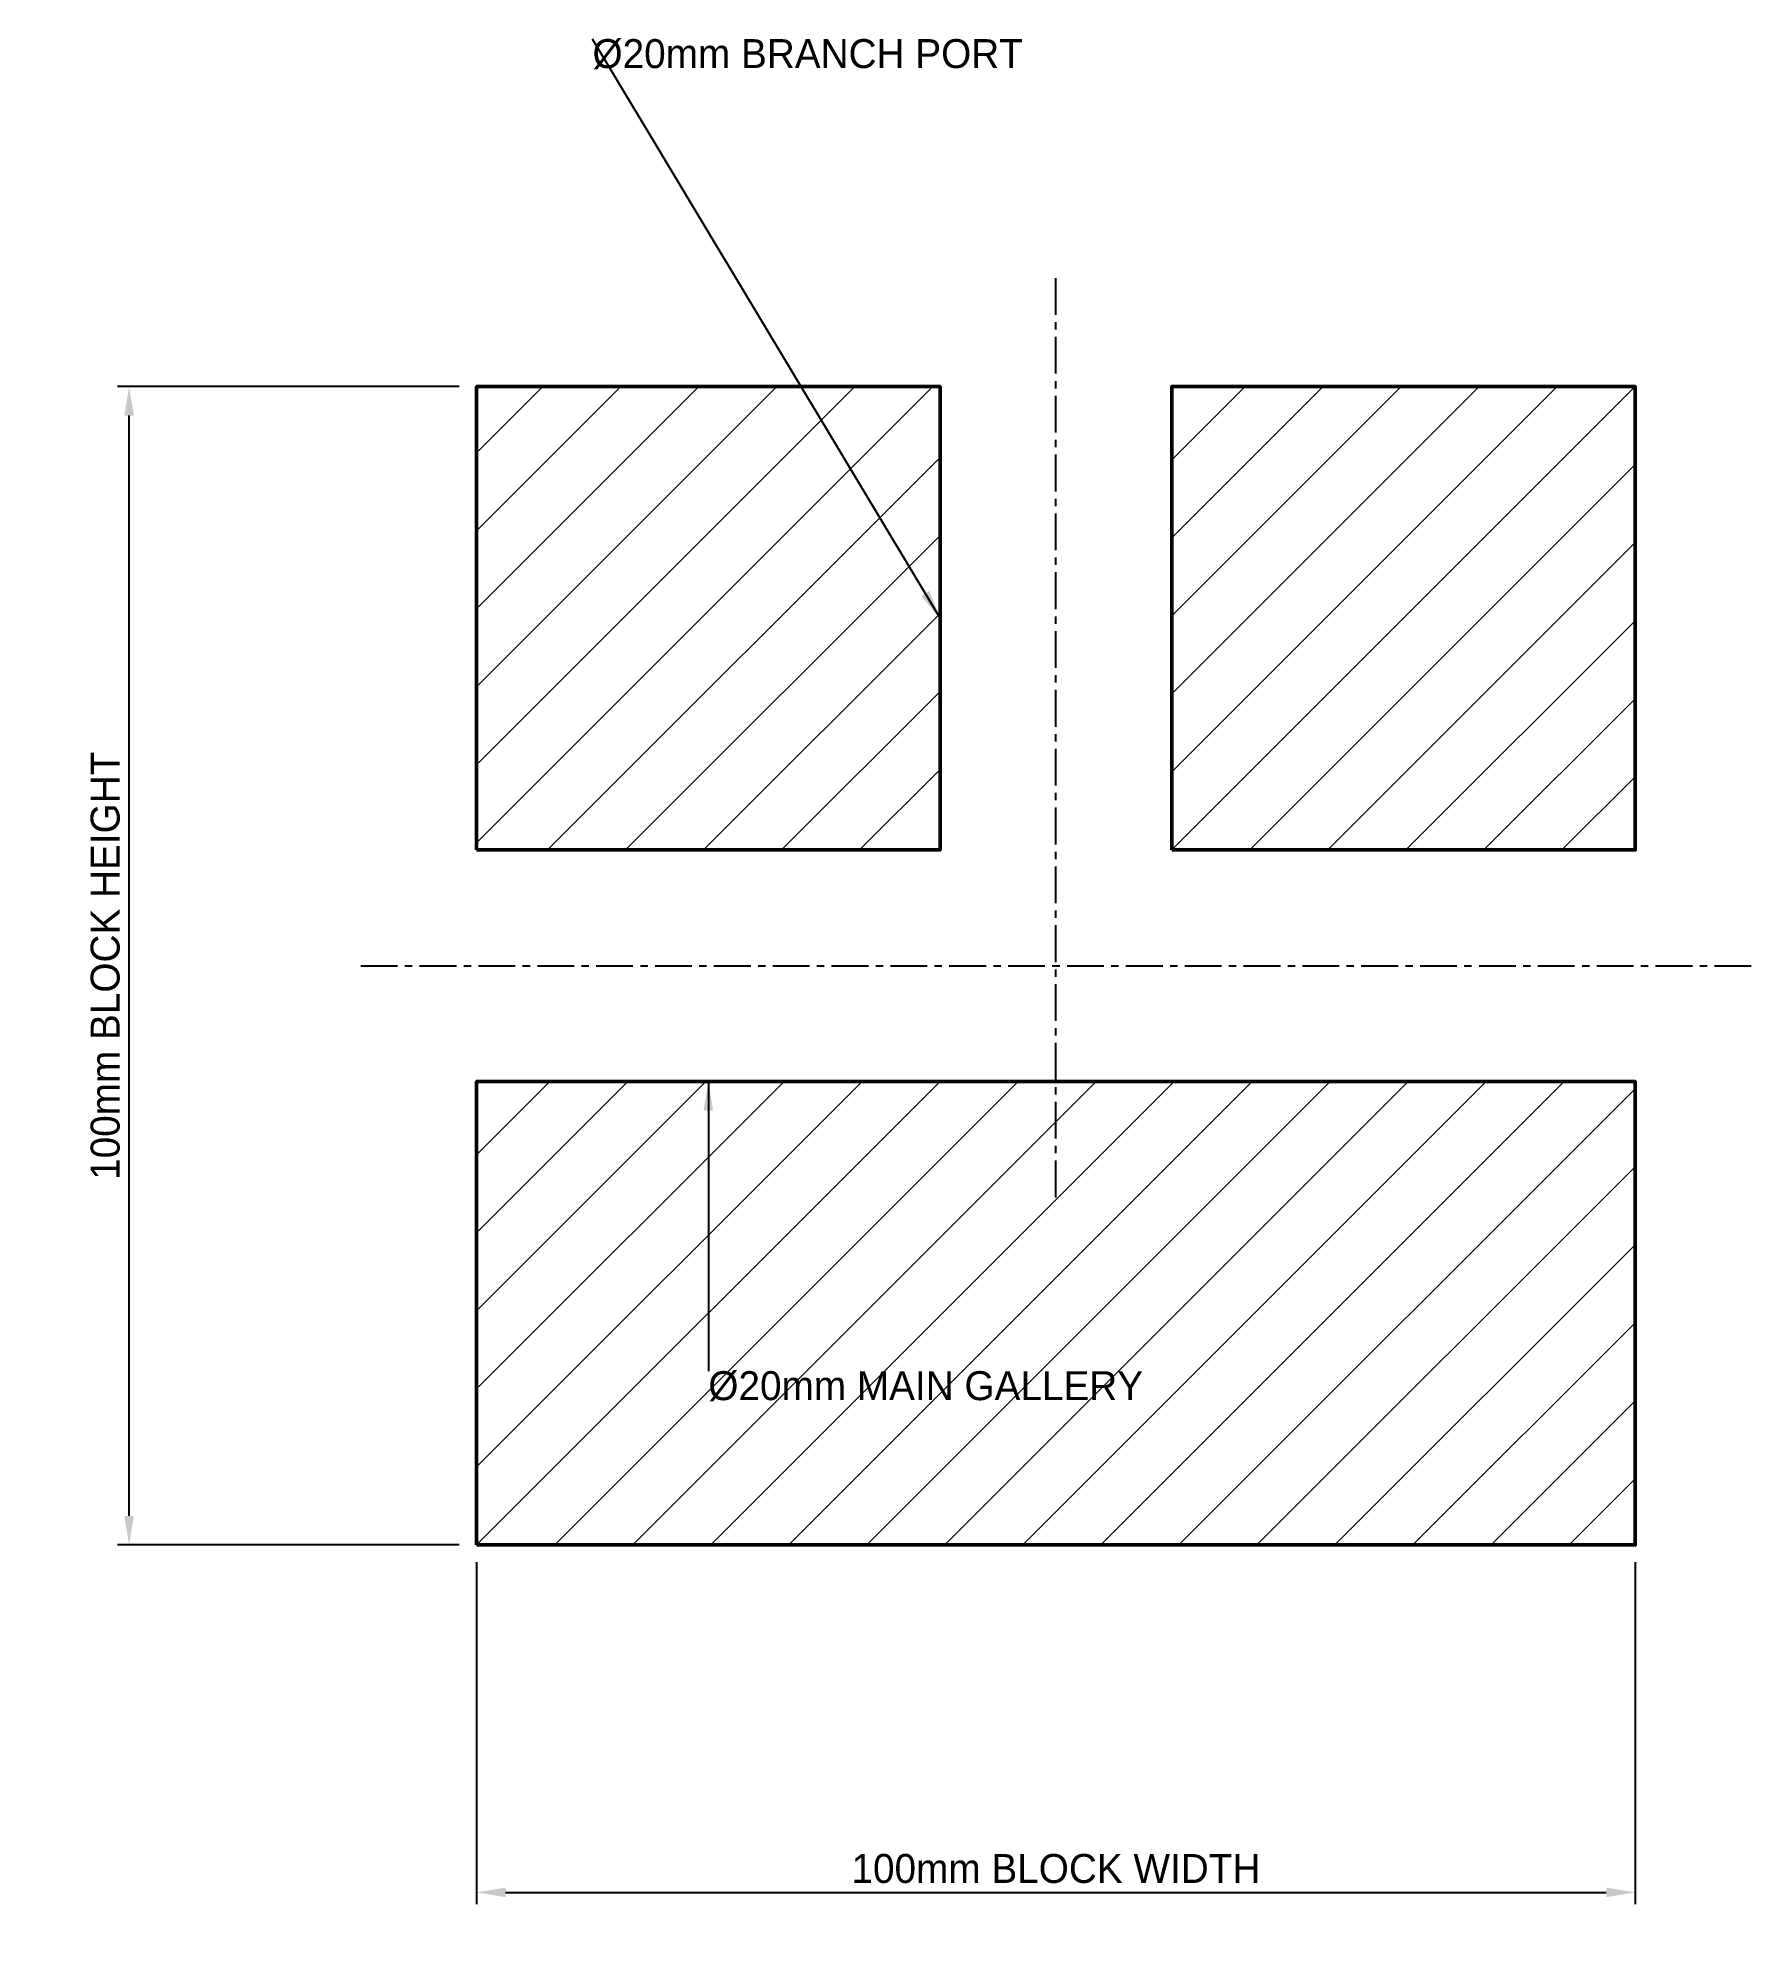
# Model space of a CAD drawing. Header units: metres. Extents: x -38 to 110, y -34 to 130.
import ezdxf

# ---------------------------------------------------------------- set-up
doc = ezdxf.new("R2010")
doc.units = ezdxf.units.M
doc.linetypes.add('CENTER', pattern=[5.08, 3.175, -0.635, 0.635, -0.635])
for name, color, linetype, lineweight in [('CENTERLINES', 7, 'CENTER', 25), ('DIMENSIONS', 7, 'Continuous', 25), ('GEOMETRY', 7, 'Continuous', 50), ('HATCH', 7, 'Continuous', 13)]:
    doc.layers.add(name, color=color, linetype=linetype, lineweight=lineweight)
doc.dimstyles.new('ENGINEERING_STYLE', dxfattribs={"dimtxt": 2.5, "dimasz": 2.5, "dimexe": 1, "dimexo": 1.5, "dimgap": 0.8, "dimtad": 1, "dimcen": 2.5, "dimazin": 3, "dimtfac": 1, "dimtmove": 0, "dimatfit": 3, "dimtfill": 1})

msp = doc.modelspace()

# ---------------------------------------------------------------- hatches: boundary and pattern name
at = {"layer": 'HATCH'}
h = msp.add_hatch(dxfattribs=at)
h.set_pattern_fill('ANSI31', scale=1.5)
h.paths.add_polyline_path([(0, 60), (40, 60), (40, 100), (0, 100)])
h = msp.add_hatch(dxfattribs=at)
h.set_pattern_fill('ANSI31', scale=1.5)
h.paths.add_polyline_path([(60, 60), (100, 60), (100, 100), (60, 100)])
h = msp.add_hatch(dxfattribs=at)
h.set_pattern_fill('ANSI31', scale=1.5)
h.paths.add_polyline_path([(0, 0), (100, 0), (100, 40), (0, 40)])

# ---------------------------------------------------------------- linework, layer by layer
at = {"layer": 'CENTERLINES'}
for p, q in [((50, 30), (50, 110)), ((-10, 50), (110, 50))]:
    msp.add_line(p, q, dxfattribs=at)
at = {"layer": 'GEOMETRY'}
for points in [[(0, 60), (40, 60), (40, 100), (0, 100)], [(60, 60), (100, 60), (100, 100), (60, 100)], [(0, 0), (100, 0), (100, 40), (0, 40)]]:
    msp.add_lwpolyline(points, close=True, dxfattribs=at)

# ---------------------------------------------------------------- texts
at = {"layer": 'DIMENSIONS', "char_height": 2.5, "attachment_point": 1}
for s, insert in [('%%C20mm BRANCH PORT', (10, 130)), ('%%C20mm MAIN GALLERY', (20, 15))]:
    msp.add_mtext(s, dxfattribs=dict(at, insert=insert))

# ---------------------------------------------------------------- leaders
at = {"layer": 'DIMENSIONS'}
for points in [[(40, 80), (10, 130)], [(20, 40), (20, 15)]]:
    msp.add_leader(points, dimstyle='ENGINEERING_STYLE', dxfattribs=at)

# ---------------------------------------------------------------- next in the draw order: dimensions: what is measured, and where the dimension line sits
msp.add_linear_dim(base=(0, -30), p1=(0, 0), p2=(100, 0), text='100mm BLOCK WIDTH', dimstyle='ENGINEERING_STYLE', dxfattribs=at).render()

# ---------------------------------------------------------------- next in the draw order: dimensions: what is measured, and where the dimension line sits
msp.add_linear_dim(base=(-30, 0), p1=(0, 0), p2=(0, 100), angle=90, text='100mm BLOCK HEIGHT', dimstyle='ENGINEERING_STYLE', dxfattribs=at).render()

doc.saveas('drawing.dxf')
